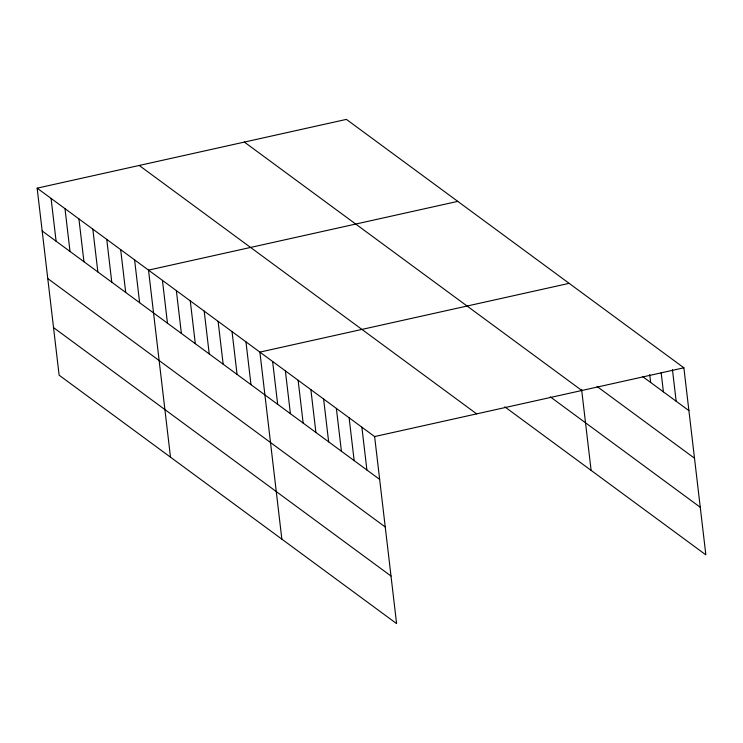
<?xml version="1.0" encoding="UTF-8"?>
<svg xmlns="http://www.w3.org/2000/svg" width="743" height="743" viewBox="0 0 743 743"><rect width="100%" height="100%" fill="white"/><g stroke="black" fill="none" stroke-linecap="round" stroke-linejoin="round"><path stroke-width="1.11" d="M37.15 188.155L374.621 436.568L396.595 623.609L59.124 375.196L37.15 188.155L346.405 119.391L683.876 367.804L705.85 554.845L504.803 406.858M457.772 201.372L148.516 270.127L170.491 457.168M569.138 283.343L259.883 352.108L281.857 539.149M374.621 436.568L683.876 367.804M642.463 376.441L688.91 410.628M597.066 386.499L694.501 458.217M244.354 142.08L581.825 390.493M550.257 396.836L700.259 507.255M139.201 165.457L476.672 413.879M42.184 230.971L379.654 479.393M47.775 278.569L385.245 526.982M53.533 327.598L391.004 576.02M672.452 369.689L676.158 401.248M661.159 372.698L663.406 391.858M649.735 374.583L650.664 382.478M581.593 389.36L591.112 470.384M361.869 427.179L366.903 470.003M349.126 417.798L354.151 460.623M336.375 408.409L341.409 451.233M323.623 399.028L328.657 441.853M310.871 389.648L315.905 432.463M298.129 380.258L303.153 423.083M285.377 370.878L290.411 413.693M272.625 361.488L277.659 404.313M245.961 341.854L250.995 384.679M232.039 331.61L237.073 374.435M218.117 321.366L223.151 364.191M204.195 311.113L209.229 353.937M190.273 300.869L195.307 343.693M176.36 290.624L181.385 333.449M162.438 280.371L167.463 323.196M134.594 259.883L139.628 302.707M120.672 249.629L125.706 292.454M106.751 239.385L111.784 282.21M92.829 229.141L97.862 271.966M78.916 218.897L83.94 261.712M64.994 208.644L70.018 251.468M51.072 198.4L56.106 241.224"/></g></svg>
